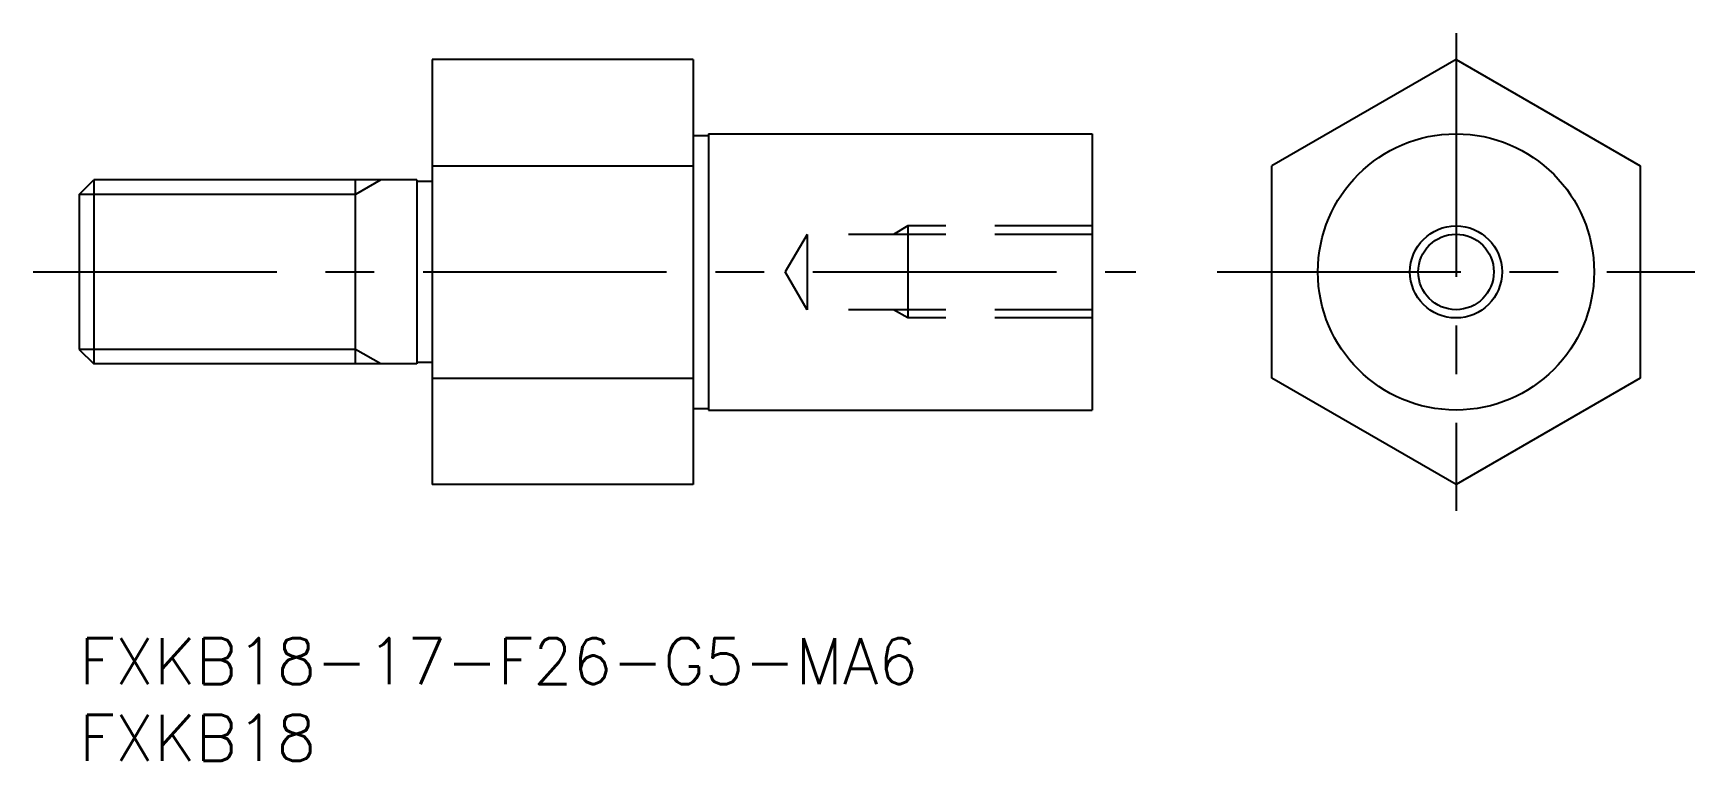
# Model space of a CAD drawing. Extents: x -3 to 105, y -8 to 39.
import ezdxf

# ---------------------------------------------------------------- set-up
doc = ezdxf.new("R2010")
doc.units = 0
doc.header["$LTSCALE"] = 0.5
doc.linetypes.add('CENTER', pattern=[50.8, 31.75, -6.35, 6.35, -6.35])
doc.linetypes.add('DASHED', pattern=[19.05, 12.7, -6.35])
for name, color, linetype in [('MSM_CENTER', 1, 'CENTER'), ('MSM_CONTINUOUS', 7, 'CONTINUOUS'), ('MSM_DASHED', 4, 'DASHED'), ('MSM_NARROW', 5, 'CONTINUOUS'), ('MSM_PART_NUMBER', 7, 'CONTINUOUS')]:
    doc.layers.add(name, color=color, linetype=linetype)
doc.styles.get("Standard").update_dxf_attribs({"font": 'txt.shx', "height": 3, "bigfont": 'bigfont.shx'})

# ---------------------------------------------------------------- blocks, each defined once
blk = doc.blocks.new('*U10')
at = {"layer": 'MSM_PART_NUMBER'}
blk.add_text('FXKB18-17-F26-G5-MA6', height=3, dxfattribs=at).set_placement((0, -3))
blk = doc.blocks.new('*U11')
at = {"layer": 'MSM_PART_NUMBER'}
blk.add_text('FXKB18', height=3, dxfattribs=at).set_placement((0, -8))

msp = doc.modelspace()

# ---------------------------------------------------------------- linework, layer by layer
at = {"layer": 'MSM_CENTER'}
for p, q in [((89.71, 39.42), (89.71, 8.29)), ((-3, 23.86), (68.85, 23.86)), ((74.14, 23.86), (105.27, 23.86))]:
    msp.add_line(p, q, dxfattribs=at)
at = {"layer": 'MSM_CONTINUOUS'}
for p, q in [((23, 37.71), (23, 10)), ((40, 37.71), (23, 37.71)), ((40, 37.71), (40, 10)), ((89.71, 37.71), (77.71, 30.78)), ((89.71, 37.71), (101.71, 30.78)), ((40, 32.76), (41, 32.76)), ((41, 32.86), (66, 32.86)), ((41, 32.86), (41, 14.86)), ((66, 32.86), (66, 14.86)), ((23, 30.78), (40, 30.78)), ((77.71, 16.93), (77.71, 30.78)), ((101.71, 30.78), (101.71, 16.93)), ((0, 28.91), (0.95, 29.86)), ((0.95, 29.86), (0.95, 17.86)), ((22, 29.86), (0.95, 29.86)), ((18, 17.86), (18, 29.86)), ((22, 29.86), (22, 17.86)), ((23, 29.76), (22, 29.76)), ((0, 28.91), (0, 18.8)), ((0, 18.8), (0.95, 17.86)), ((22, 17.86), (0.95, 17.86)), ((23, 17.96), (22, 17.96)), ((23, 16.93), (40, 16.93)), ((89.71, 10), (77.71, 16.93)), ((101.71, 16.93), (89.71, 10)), ((40, 14.96), (41, 14.96)), ((41, 14.86), (66, 14.86)), ((40, 10), (23, 10))]:
    msp.add_line(p, q, dxfattribs=at)
for radius in [9, 2.46]:
    msp.add_circle((89.71, 23.86), radius, dxfattribs=at)
at = {"layer": 'MSM_DASHED'}
for p, q in [((47.42, 26.31), (46, 23.86)), ((66, 26.31), (47.42, 26.31)), ((47.42, 26.31), (47.42, 21.4)), ((54, 26.86), (53.06, 26.31)), ((66, 26.86), (54, 26.86)), ((54, 26.86), (54, 20.86)), ((47.42, 21.4), (46, 23.86)), ((66, 21.4), (47.42, 21.4)), ((54, 20.86), (53.06, 21.4)), ((66, 20.86), (54, 20.86))]:
    msp.add_line(p, q, dxfattribs=at)
at = {"layer": 'MSM_NARROW'}
for p, q in [((19.64, 29.86), (18, 28.91)), ((18, 28.91), (0, 28.91)), ((18, 18.8), (0, 18.8)), ((19.64, 17.86), (18, 18.8))]:
    msp.add_line(p, q, dxfattribs=at)
msp.add_circle((89.71, 23.86), 3, dxfattribs=at)

# ---------------------------------------------------------------- block references
at = {"layer": 'MSM_CONTINUOUS'}
for name in ['*U10', '*U11']:
    msp.add_blockref(name, (0, 0), dxfattribs=at)

doc.saveas('drawing.dxf')
